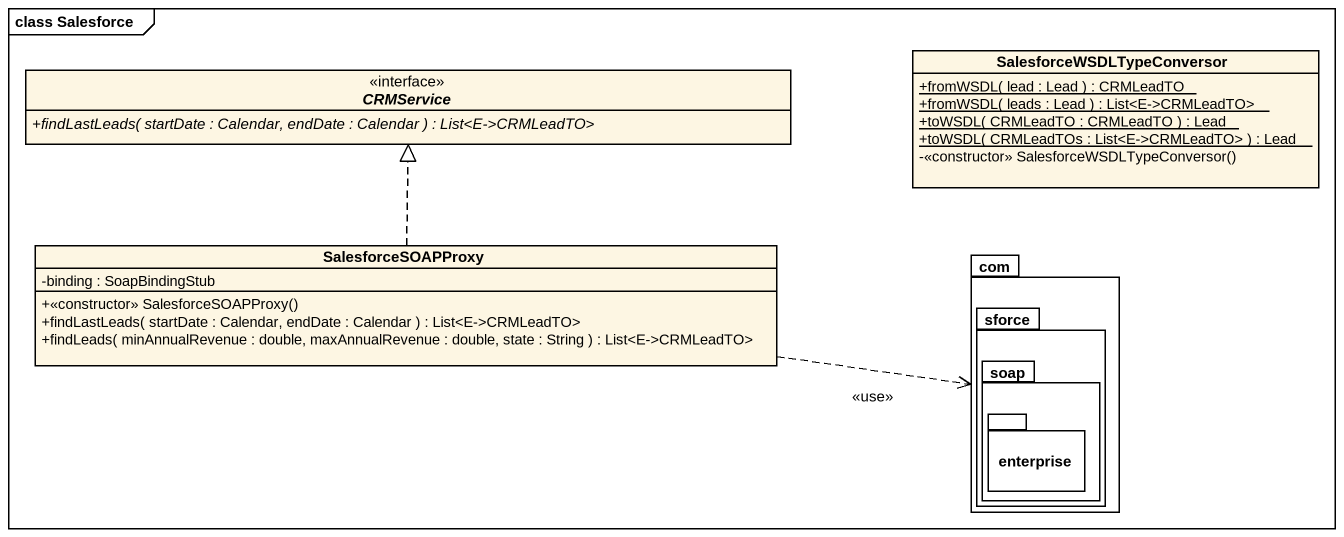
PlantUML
@startuml
mainframe class Salesforce
hide circle
hide empty members
skinparam classAttributeIconSize 0
class SalesforceWSDLTypeConversor {
  {static} +fromWSDL( lead : Lead ) : CRMLeadTO
  {static} +fromWSDL( leads : Lead ) : List<E->CRMLeadTO>
  {static} +toWSDL( CRMLeadTO : CRMLeadTO ) : Lead
  {static} +toWSDL( CRMLeadTOs : List<E->CRMLeadTO> ) : Lead
  -<<constructor>> SalesforceWSDLTypeConversor()
}
interface CRMService {
  {abstract} +findLastLeads( startDate : Calendar, endDate : Calendar ) : List<E->CRMLeadTO>
}
class SalesforceSOAPProxy {
  -binding : SoapBindingStub
  +<<constructor>> SalesforceSOAPProxy()
  +findLastLeads( startDate : Calendar, endDate : Calendar ) : List<E->CRMLeadTO>
  +findLeads( minAnnualRevenue : double, maxAnnualRevenue : double, state : String ) : List<E->CRMLeadTO>
}
package com {
  package sforce {
    package soap {
      package enterprise {
      }
    }
  }
}
SalesforceSOAPProxy .up.|> CRMService
SalesforceSOAPProxy .right.> com : <<use>>
@enduml
